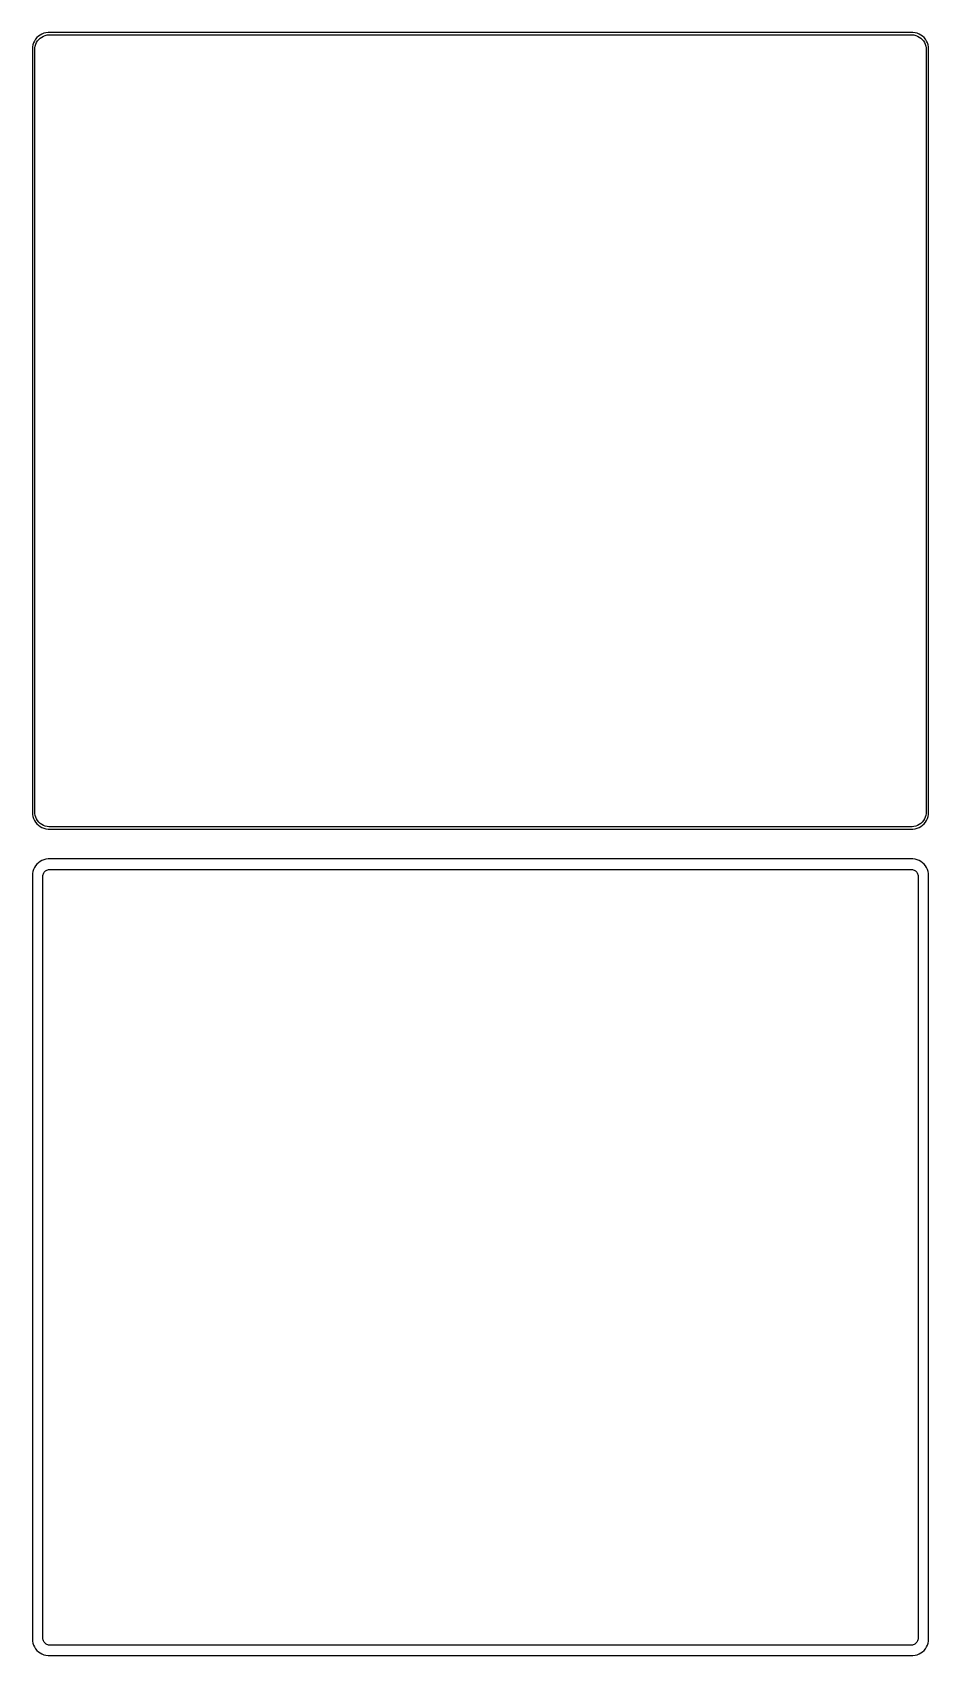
# Model space of a CAD drawing. Header units: metres. Extents: x -135 to 135, y 378 to 867.
import ezdxf

# ---------------------------------------------------------------- set-up
doc = ezdxf.new("R2010")
doc.units = ezdxf.units.M

msp = doc.modelspace()

# ---------------------------------------------------------------- linework, layer by layer
for p, q in [((-133.187, 865.853), (-133.645, 865.423)), ((-132.679, 866.222), (-133.187, 865.853)), ((-132.129, 866.524), (-132.679, 866.222)), ((-132.668, 865.278), (-132.203, 865.616)), ((-132.203, 865.616), (-131.699, 865.893)), ((-131.545, 866.755), (-132.129, 866.524)), ((-131.699, 865.893), (-131.165, 866.104)), ((-130.937, 866.911), (-131.545, 866.755)), ((-131.165, 866.104), (-130.608, 866.247)), ((-130.314, 866.99), (-130.937, 866.911)), ((-130.608, 866.247), (-130.037, 866.319)), ((130.314, 866.99), (-130.314, 866.99)), ((-130.037, 866.319), (130.037, 866.319)), ((130.037, 866.319), (130.608, 866.247)), ((130.937, 866.911), (130.314, 866.99)), ((130.608, 866.247), (131.165, 866.104)), ((131.545, 866.755), (130.937, 866.911)), ((131.165, 866.104), (131.699, 865.893)), ((132.129, 866.524), (131.545, 866.755)), ((131.699, 865.893), (132.203, 865.616)), ((132.679, 866.222), (132.129, 866.524)), ((132.203, 865.616), (132.668, 865.278)), ((133.187, 865.853), (132.679, 866.222)), ((133.645, 865.423), (133.187, 865.853)), ((-134.961, 862.627), (-135, 862)), ((-135, 862), (-135, 632)), ((-134.843, 863.243), (-134.961, 862.627)), ((-134.649, 863.841), (-134.843, 863.243)), ((-134.382, 864.409), (-134.649, 863.841)), ((-134.045, 864.939), (-134.382, 864.409)), ((-134.328, 861.75), (-134.292, 862.324)), ((-134.328, 632.25), (-134.328, 861.75)), ((-134.292, 862.324), (-134.185, 862.889)), ((-134.185, 862.889), (-134.007, 863.435)), ((-133.645, 865.423), (-134.045, 864.939)), ((-134.007, 863.435), (-133.762, 863.956)), ((-133.762, 863.956), (-133.454, 864.441)), ((-133.454, 864.441), (-133.088, 864.884)), ((-133.088, 864.884), (-132.668, 865.278)), ((132.668, 865.278), (133.088, 864.884)), ((133.088, 864.884), (133.454, 864.441)), ((133.454, 864.441), (133.762, 863.956)), ((134.045, 864.939), (133.645, 865.423)), ((133.762, 863.956), (134.007, 863.435)), ((134.007, 863.435), (134.185, 862.889)), ((134.382, 864.409), (134.045, 864.939)), ((134.185, 862.889), (134.292, 862.324)), ((134.292, 862.324), (134.328, 861.75)), ((134.328, 861.75), (134.328, 632.25)), ((134.649, 863.841), (134.382, 864.409)), ((134.843, 863.243), (134.649, 863.841)), ((134.961, 862.627), (134.843, 863.243)), ((135, 862), (134.961, 862.627)), ((135, 632), (135, 862)), ((-135, 632), (-134.961, 631.373)), ((-134.961, 631.373), (-134.843, 630.757)), ((-134.292, 631.676), (-134.328, 632.25)), ((-134.185, 631.111), (-134.292, 631.676)), ((-134.007, 630.565), (-134.185, 631.111)), ((134.185, 631.111), (134.007, 630.565)), ((134.292, 631.676), (134.185, 631.111)), ((134.328, 632.25), (134.292, 631.676)), ((134.843, 630.757), (134.961, 631.373)), ((134.961, 631.373), (135, 632)), ((-134.843, 630.757), (-134.649, 630.159)), ((-134.649, 630.159), (-134.382, 629.591)), ((-134.382, 629.591), (-134.045, 629.061)), ((-134.045, 629.061), (-133.645, 628.577)), ((-133.762, 630.044), (-134.007, 630.565)), ((-133.454, 629.559), (-133.762, 630.044)), ((-133.645, 628.577), (-133.187, 628.147)), ((-133.088, 629.116), (-133.454, 629.559)), ((-133.187, 628.147), (-132.679, 627.778)), ((-132.668, 628.722), (-133.088, 629.116)), ((-132.679, 627.778), (-132.129, 627.476)), ((-132.203, 628.384), (-132.668, 628.722)), ((-131.699, 628.107), (-132.203, 628.384)), ((-132.129, 627.476), (-131.545, 627.245)), ((-131.165, 627.896), (-131.699, 628.107)), ((-131.545, 627.245), (-130.937, 627.089)), ((-130.608, 627.753), (-131.165, 627.896)), ((-130.937, 627.089), (-130.314, 627.01)), ((-130.037, 627.681), (-130.608, 627.753)), ((-130.314, 627.01), (130.314, 627.01)), ((130.037, 627.681), (-130.037, 627.681)), ((130.608, 627.753), (130.037, 627.681)), ((130.314, 627.01), (130.937, 627.089)), ((131.165, 627.896), (130.608, 627.753)), ((130.937, 627.089), (131.545, 627.245)), ((131.699, 628.107), (131.165, 627.896)), ((131.545, 627.245), (132.129, 627.476)), ((132.203, 628.384), (131.699, 628.107)), ((132.129, 627.476), (132.679, 627.778)), ((132.668, 628.722), (132.203, 628.384)), ((133.088, 629.116), (132.668, 628.722)), ((132.679, 627.778), (133.187, 628.147)), ((133.454, 629.559), (133.088, 629.116)), ((133.187, 628.147), (133.645, 628.577)), ((133.762, 630.044), (133.454, 629.559)), ((133.645, 628.577), (134.045, 629.061)), ((134.007, 630.565), (133.762, 630.044)), ((134.045, 629.061), (134.382, 629.591)), ((134.382, 629.591), (134.649, 630.159)), ((134.649, 630.159), (134.843, 630.757)), ((-133.645, 616.423), (-134.045, 615.939)), ((-133.187, 616.853), (-133.645, 616.423)), ((-132.679, 617.222), (-133.187, 616.853)), ((-132.129, 617.524), (-132.679, 617.222)), ((-131.545, 617.755), (-132.129, 617.524)), ((-130.937, 617.911), (-131.545, 617.755)), ((-130.314, 617.99), (-130.937, 617.911)), ((130.314, 617.99), (-130.314, 617.99)), ((130.937, 617.911), (130.314, 617.99)), ((131.545, 617.755), (130.937, 617.911)), ((132.129, 617.524), (131.545, 617.755)), ((132.679, 617.222), (132.129, 617.524)), ((133.187, 616.853), (132.679, 617.222)), ((133.645, 616.423), (133.187, 616.853)), ((134.045, 615.939), (133.645, 616.423)), ((-134.961, 613.627), (-135, 613)), ((-135, 613), (-135, 383)), ((-134.843, 614.243), (-134.961, 613.627)), ((-134.649, 614.841), (-134.843, 614.243)), ((-134.382, 615.409), (-134.649, 614.841)), ((-134.045, 615.939), (-134.382, 615.409)), ((-131.86, 612.75), (-131.843, 613.014)), ((-131.86, 383.25), (-131.86, 612.75)), ((-131.843, 613.014), (-131.793, 613.275)), ((-131.793, 613.275), (-131.711, 613.527)), ((-131.711, 613.527), (-131.599, 613.766)), ((-131.599, 613.766), (-131.457, 613.99)), ((-131.457, 613.99), (-131.288, 614.194)), ((-131.288, 614.194), (-131.095, 614.376)), ((-131.095, 614.376), (-130.88, 614.531)), ((-130.88, 614.531), (-130.648, 614.659)), ((-130.648, 614.659), (-130.402, 614.756)), ((-130.402, 614.756), (-130.145, 614.822)), ((-130.145, 614.822), (-129.882, 614.855)), ((-129.882, 614.855), (129.882, 614.855)), ((129.882, 614.855), (130.145, 614.822)), ((130.145, 614.822), (130.402, 614.756)), ((130.402, 614.756), (130.648, 614.659)), ((130.648, 614.659), (130.88, 614.531)), ((130.88, 614.531), (131.095, 614.376)), ((131.095, 614.376), (131.288, 614.194)), ((131.288, 614.194), (131.457, 613.99)), ((131.457, 613.99), (131.599, 613.766)), ((131.599, 613.766), (131.711, 613.527)), ((131.711, 613.527), (131.793, 613.275)), ((131.793, 613.275), (131.843, 613.014)), ((131.843, 613.014), (131.86, 612.75)), ((131.86, 612.75), (131.86, 383.25)), ((134.382, 615.409), (134.045, 615.939)), ((134.649, 614.841), (134.382, 615.409)), ((134.843, 614.243), (134.649, 614.841)), ((134.961, 613.627), (134.843, 614.243)), ((135, 613), (134.961, 613.627)), ((135, 383), (135, 613)), ((-135, 383), (-134.961, 382.373)), ((-134.961, 382.373), (-134.843, 381.757)), ((-134.843, 381.757), (-134.649, 381.159)), ((-131.843, 382.986), (-131.86, 383.25)), ((-131.793, 382.725), (-131.843, 382.986)), ((-131.711, 382.473), (-131.793, 382.725)), ((-131.599, 382.234), (-131.711, 382.473)), ((-131.457, 382.01), (-131.599, 382.234)), ((-131.288, 381.806), (-131.457, 382.01)), ((-131.095, 381.624), (-131.288, 381.806)), ((-130.88, 381.469), (-131.095, 381.624)), ((-130.648, 381.341), (-130.88, 381.469)), ((130.88, 381.469), (130.648, 381.341)), ((131.095, 381.624), (130.88, 381.469)), ((131.288, 381.806), (131.095, 381.624)), ((131.457, 382.01), (131.288, 381.806)), ((131.599, 382.234), (131.457, 382.01)), ((131.711, 382.473), (131.599, 382.234)), ((131.793, 382.725), (131.711, 382.473)), ((131.843, 382.986), (131.793, 382.725)), ((131.86, 383.25), (131.843, 382.986)), ((134.649, 381.159), (134.843, 381.757)), ((134.843, 381.757), (134.961, 382.373)), ((134.961, 382.373), (135, 383)), ((-134.649, 381.159), (-134.382, 380.591)), ((-134.382, 380.591), (-134.045, 380.061)), ((-134.045, 380.061), (-133.645, 379.577)), ((-133.645, 379.577), (-133.187, 379.147)), ((-133.187, 379.147), (-132.679, 378.778)), ((-132.679, 378.778), (-132.129, 378.476)), ((-132.129, 378.476), (-131.545, 378.245)), ((-131.545, 378.245), (-130.937, 378.089)), ((-130.937, 378.089), (-130.314, 378.01)), ((-130.402, 381.244), (-130.648, 381.341)), ((-130.145, 381.178), (-130.402, 381.244)), ((-130.314, 378.01), (130.314, 378.01)), ((-129.882, 381.145), (-130.145, 381.178)), ((129.882, 381.145), (-129.882, 381.145)), ((130.145, 381.178), (129.882, 381.145)), ((130.402, 381.244), (130.145, 381.178)), ((130.314, 378.01), (130.937, 378.089)), ((130.648, 381.341), (130.402, 381.244)), ((130.937, 378.089), (131.545, 378.245)), ((131.545, 378.245), (132.129, 378.476)), ((132.129, 378.476), (132.679, 378.778)), ((132.679, 378.778), (133.187, 379.147)), ((133.187, 379.147), (133.645, 379.577)), ((133.645, 379.577), (134.045, 380.061)), ((134.045, 380.061), (134.382, 380.591)), ((134.382, 380.591), (134.649, 381.159))]:
    msp.add_line(p, q)

doc.saveas('drawing.dxf')
